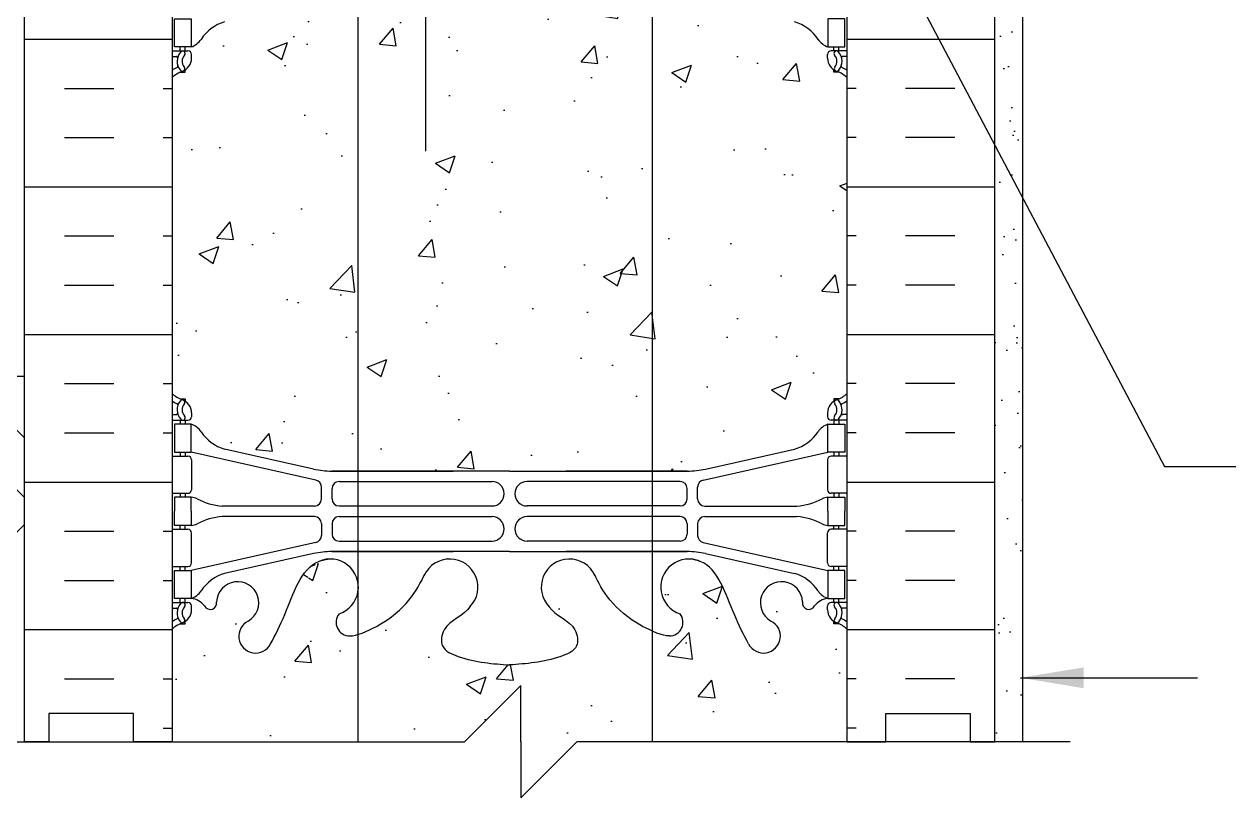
# Model space of a CAD drawing. Header units: inches. Extents: x 182.1 to 236.9, y 100.3 to 174.3.
# Drawn here: x 204.14 to 225.55, y 127.3 to 141.06 of the extents above; entities that cross this region are included whole.
import ezdxf

# ---------------------------------------------------------------- set-up
doc = ezdxf.new("R2010")
doc.units = ezdxf.units.IN
doc.header["$LTSCALE"] = 0.5
doc.header["$MEASUREMENT"] = 0
for name, color, linetype in [('HATCH', 12, 'Continuous'), ('line25', 2, 'Continuous'), ('LINE3', 3, 'Continuous'), ('LINE50', 5, 'Continuous'), ('LINE9', 9, 'Continuous'), ('TEXT', 4, 'Continuous'), ('Web_Edge', 9, 'Continuous')]:
    doc.layers.add(name, color=color, linetype=linetype)
doc.styles.add('DIM', font='romans.shx', dxfattribs={"width": 0.7})
doc.dimstyles.new('ext_12', dxfattribs={"dimscale": 12, "dimtxt": 0.09375, "dimasz": 0.09375, "dimexe": 0.09375, "dimexo": 0.0625, "dimgap": 0.0625, "dimtad": 1, "dimdec": 1, "dimzin": 3, "dimdsep": 46, "dimlunit": 4, "dimtxsty": 'DIM', "dimcen": 0.09, "dimdle": 0.09375, "dimclrt": 4, "dimadec": 0, "dimazin": 0, "dimtfac": 1, "dimtdec": 1, "dimtmove": 2, "dimatfit": 3, "dimfxl": 1, "dimfrac": 2, "dimtolj": 1, "dimtzin": 0, "dimarcsym": 0})
pattern_1 = [(49.99999999999999, (0, 0), (3.586300913003767, -0.3137606749129755), [0.375, -4.125]), (355, (0, 0), (-0.693756668065, 3.760960668500059), [0.3, -3.3]), (100.45144446, (0.298858405, -0.02614672), (2.89254423363556, 3.447199954843147), [0.3187009599999999, -3.505710559999999]), (46.18420000000001, (0, 1), (5.336206653357862, -0.8275964039653827), [0.5625, -6.1875]), (96.63563549, (0.444683725, 0.931033465), (4.673309728371142, 4.870593003872752), [0.47805171, -5.258568799999999]), (351.1841639899999, (0, 1), (4.673309725273866, 4.870593001349951), [0.45, -4.950000005]), (21, (0.5, 0.75), (2.984535260592308, -2.013094453326694), [0.375, -4.125]), (326.0000000000001, (0.5, 0.75), (1.216576659607909, 3.625750225234265), [0.3, -3.3]), (71.45144474, (0.74871127, 0.58224213), (4.201111883649856, 1.612655764031769), [0.31870095, -3.50571056]), (37.50000000000001, (0, 0), (0.06079927658645334, 1.664469269156557), [0, -3.26, 0, -3.35, 0, -3.3125]), (7.499999999999999, (0, 0), (1.315347687210743, 1.972058559411801), [0, -1.91, 0, -3.185, 0, -1.2625]), (327.5, (-1.115, 0), (2.669112180862045, -0.1127743586718988), [0, -1.25, 0, -3.9, 0, -5.175]), (317.5, (-1.615, 0), (2.915930846711931, 0.5005249116615886), [0, -1.625, 0, -2.59, 0, -3.675])]

# ---------------------------------------------------------------- blocks, each defined once
blk = doc.blocks.new('12-inch Hinge Pin Web')
at = {"layer": 'Web_Edge'}
for p, q in [((349.8234331852743, 205.2859250214156), (350.1069361821571, 205.2859250214156)), ((349.8234331852743, 205.1859250214157), (349.9013117185429, 205.1859250214156)), ((349.9694361821341, 205.2859250214157), (349.9694361821341, 205.3559250214156)), ((350.0594361821592, 205.2859250214157), (350.0594361821638, 205.3559250214156)), ((350.1694361821535, 205.1559250213966), (350.1694361821571, 205.2234250214128)), ((361.4774301883943, 205.1559250213966), (361.4774301883907, 205.2234250214128)), ((361.8234331852735, 205.2859250214156), (361.5399301883907, 205.2859250214156)), ((361.5874301883885, 205.2859250214157), (361.587430188384, 205.3559250214156)), ((361.6774301884137, 205.2859250214157), (361.6774301884137, 205.3559250214156)), ((361.8234331852735, 205.1859250214157), (361.7455546520048, 205.1859250214156)), ((349.9694361821341, 204.9070758097155), (350.0594361821347, 204.9070758097086)), ((350.0594361821347, 204.9070758097086), (350.0594361821374, 204.9488018696327)), ((361.5874301884131, 204.9070758097086), (361.5874301884103, 204.9488018696327)), ((361.6774301884137, 204.9070758097155), (361.5874301884131, 204.9070758097086)), ((349.9694361821341, 199.0970960414253), (350.0594361821347, 199.0970960414322)), ((350.0594361821347, 199.0970960414322), (350.0594361821374, 199.0553699815081)), ((361.6774301884137, 199.0970960414253), (361.5874301884131, 199.0970960414322)), ((361.5874301884131, 199.0970960414322), (361.5874301884103, 199.0553699815081)), ((349.8234331852743, 198.8182468297251), (349.9013117185429, 198.8182468297252)), ((350.1694361821535, 198.8482468297442), (350.1694361821571, 198.780746829728)), ((361.4774301883943, 198.8482468297442), (361.4774301883907, 198.780746829728)), ((361.8234331852735, 198.8182468297251), (361.7455546520048, 198.8182468297252)), ((349.8234331852743, 198.7182468297252), (350.1069361821571, 198.7182468297251)), ((349.9694361821341, 198.7182468297251), (349.9694361821341, 198.6482468297252)), ((350.0594361821592, 198.7182468297251), (350.0594361821638, 198.6482468297252)), ((361.8234331852735, 198.7182468297252), (361.5399301883907, 198.7182468297251)), ((361.5874301883885, 198.7182468297251), (361.587430188384, 198.6482468297252)), ((361.6774301884137, 198.7182468297251), (361.6774301884137, 198.6482468297252)), ((349.9694361821341, 198.1482468297251), (349.9694361821341, 198.0782468297252)), ((350.0594361821974, 198.1482468297251), (350.059436182202, 198.0782468297253)), ((352.3819994735797, 197.6516169802713), (350.1644361821493, 198.1482468297251)), ((352.338645858011, 197.8498975830695), (350.7578502820244, 198.2028567957694)), ((359.264866896968, 197.6516169802713), (361.4824301883985, 198.1482468297251)), ((359.3082205125368, 197.8498975830695), (360.8890160885232, 198.2028567957694)), ((361.5874301883503, 198.1482468297251), (361.5874301883458, 198.0782468297253)), ((361.6774301884137, 198.1482468297251), (361.6774301884137, 198.0782468297252)), ((349.8234331852743, 198.0782468297251), (350.1069361821571, 198.0782468297253)), ((350.1694361821571, 198.0157468297253), (350.1694361821571, 197.4807468297252)), ((361.4774301883907, 198.0157468297253), (361.4774301883907, 197.4807468297252)), ((361.8234331852735, 198.0782468297251), (361.5399301883907, 198.0782468297253)), ((352.6655163166163, 197.8138496667428), (354.8234372991567, 197.8138496667428)), ((355.8234331852739, 197.8138496667428), (352.6655163166163, 197.8138496667426)), ((355.8234331852739, 197.8138496667428), (358.9813500539315, 197.8138496667426)), ((358.9813500539315, 197.8138496667428), (356.823429071391, 197.8138496667428)), ((352.479682025825, 197.3173506167427), (352.4796820258254, 197.5296384696714)), ((352.6671819358237, 197.3182178516911), (352.6671819358246, 197.5022161516912)), ((352.7921819358246, 197.6272161516912), (355.5114630133079, 197.6272161516913)), ((358.8546844347232, 197.6272161516912), (356.1354033572399, 197.6272161516913)), ((358.979684434724, 197.3182178516911), (358.9796844347231, 197.5022161516912)), ((359.1671843447228, 197.3173506167427), (359.1671843447223, 197.5296384696714)), ((349.8234331852743, 197.4182468297252), (350.1069361821571, 197.4182468297252)), ((349.9694361821337, 197.4182468297253), (349.9694361821337, 197.3482468297253)), ((350.0594361822447, 197.4182468297252), (350.0594361822493, 197.3482468297253)), ((361.8234331852735, 197.4182468297252), (361.5399301883907, 197.4182468297252)), ((361.587430188303, 197.4182468297252), (361.5874301882985, 197.3482468297253)), ((361.6774301884141, 197.4182468297253), (361.6774301884141, 197.3482468297253)), ((352.354682025825, 197.1923506167427), (350.717160282026, 197.1923506167427)), ((352.7921819358237, 197.1932178516913), (355.5114630133079, 197.1932178516914)), ((358.854684434724, 197.1932178516913), (356.1354033572399, 197.1932178516914)), ((359.2921843447227, 197.1923506167427), (360.9297060885217, 197.1923506167427)), ((349.9694361821337, 196.7782468297253), (349.9694361821337, 196.8482468297253)), ((350.0594361822447, 196.7782468297254), (350.0594361822493, 196.8482468297253)), ((352.354682025825, 197.0041430427079), (350.717160282026, 197.0041430427079)), ((352.479682025825, 196.8791430427079), (352.4796820258254, 196.6668551897792)), ((352.6671819358237, 196.8782758077595), (352.6671819358246, 196.6942775077594)), ((352.7921819358237, 197.0032758077593), (355.5114630133079, 197.0032758077592)), ((358.854684434724, 197.0032758077593), (356.1354033572399, 197.0032758077592)), ((358.979684434724, 196.8782758077595), (358.9796844347231, 196.6942775077594)), ((359.1671843447228, 196.8791430427079), (359.1671843447223, 196.6668551897792)), ((359.2921843447227, 197.0041430427079), (360.9297060885217, 197.0041430427079)), ((361.587430188303, 196.7782468297254), (361.5874301882985, 196.8482468297253)), ((361.6774301884141, 196.7782468297253), (361.6774301884141, 196.8482468297253)), ((349.8234331852743, 196.7782468297254), (350.1069361821571, 196.7782468297254)), ((350.1694361821571, 196.1807468297253), (350.1694361821571, 196.7157468297254)), ((361.4774301883907, 196.1807468297253), (361.4774301883907, 196.7157468297254)), ((361.8234331852735, 196.7782468297254), (361.5399301883907, 196.7782468297254)), ((352.3819994735797, 196.5448766791793), (350.1644361821493, 196.0482468297255)), ((352.7921819358246, 196.5692775077594), (355.5114630133079, 196.5692775077592)), ((358.8546844347232, 196.5692775077594), (356.1354033572399, 196.5692775077592)), ((359.264866896968, 196.5448766791793), (361.4824301883985, 196.0482468297255)), ((352.338645858011, 196.3465960763811), (350.7578502820244, 195.9936368636812)), ((352.6655163166163, 196.3826439927078), (354.8234372991567, 196.3826439927078)), ((355.8234331852739, 196.3826439927079), (352.6655163166163, 196.3826439927079)), ((355.8234331852739, 196.3826439927079), (358.9813500539315, 196.3826439927079)), ((358.9813500539315, 196.3826439927078), (356.823429071391, 196.3826439927078)), ((359.3082205125368, 196.3465960763811), (360.8890160885232, 195.9936368636812)), ((349.8234331852743, 196.1182468297255), (350.1069361821571, 196.1182468297253)), ((349.9694361821341, 196.0482468297255), (349.9694361821341, 196.1182468297254)), ((350.0594361821974, 196.0482468297255), (350.059436182202, 196.1182468297253)), ((361.8234331852735, 196.1182468297255), (361.5399301883907, 196.1182468297253)), ((361.5874301883503, 196.0482468297255), (361.5874301883458, 196.1182468297253)), ((361.6774301884137, 196.0482468297255), (361.6774301884137, 196.1182468297254)), ((349.9694361821341, 195.4782468297255), (349.9694361821341, 195.5482468297255)), ((350.0594361821592, 195.4782468297255), (350.0594361821638, 195.5482468297255)), ((361.5874301883885, 195.4782468297255), (361.587430188384, 195.5482468297255)), ((361.6774301884137, 195.4782468297255), (361.6774301884137, 195.5482468297255)), ((349.8234331852743, 195.4782468297254), (350.1069361821571, 195.4782468297255)), ((349.8234331852743, 195.3782468297255), (349.9013117185429, 195.3782468297254)), ((350.1694361821535, 195.3482468297064), (350.1694361821571, 195.4157468297226)), ((361.4774301883943, 195.3482468297064), (361.4774301883907, 195.4157468297226)), ((361.8234331852735, 195.4782468297254), (361.5399301883907, 195.4782468297255)), ((361.8234331852735, 195.3782468297255), (361.7455546520048, 195.3782468297254)), ((350.0594361821347, 195.0993976180184), (350.0594361821374, 195.1411236779425)), ((361.5874301884131, 195.0993976180184), (361.5874301884103, 195.1411236779425)), ((349.9694361821341, 195.0993976180253), (350.0594361821347, 195.0993976180184)), ((361.6774301884137, 195.0993976180253), (361.5874301884131, 195.0993976180184))]:
    blk.add_line(p, q, dxfattribs=at)
for points in [[(349.8644361821491, 205.8559250214156), (350.1644361821493, 205.8559250214156), (350.1644361821493, 205.3559250214156), (349.8644361821491, 205.3559250214156)], [(361.7824301883987, 205.8559250214156), (361.4824301883985, 205.8559250214156), (361.4824301883985, 205.3559250214156), (361.7824301883987, 205.3559250214156)], [(349.8644361821491, 198.1482468297251), (350.1644361821493, 198.1482468297251), (350.1644361821493, 198.6482468297252), (349.8644361821491, 198.6482468297252)], [(361.7824301883987, 198.1482468297251), (361.4824301883985, 198.1482468297251), (361.4824301883985, 198.6482468297252), (361.7824301883987, 198.6482468297252)], [(349.8644361821491, 196.0482468297255), (350.1644361821493, 196.0482468297255), (350.1644361821493, 195.5482468297255), (349.8644361821491, 195.5482468297255)], [(361.7824301883987, 196.0482468297255), (361.4824301883985, 196.0482468297255), (361.4824301883985, 195.5482468297255), (361.7824301883987, 195.5482468297255)]]:
    blk.add_lwpolyline(points, close=True, dxfattribs=at)
for points in [[(350.1644361822343, 197.0982468297253), (350.1644361822343, 197.3482468297253), (349.8644361822341, 197.3482468297253), (349.8644361822341, 197.0982468297253)], [(361.4824301883134, 197.0982468297253), (361.4824301883134, 197.3482468297253), (361.7824301883136, 197.3482468297253), (361.7824301883136, 197.0982468297253)], [(350.1644361822343, 197.0982468297253), (350.1644361822343, 196.8482468297253), (349.8644361822341, 196.8482468297253), (349.8644361822341, 197.0982468297253)], [(361.4824301883134, 197.0982468297253), (361.4824301883134, 196.8482468297253), (361.7824301883136, 196.8482468297253), (361.7824301883136, 197.0982468297253)]]:
    blk.add_lwpolyline(points, dxfattribs=at)
for centre, radius, start, end in [((350.9651464263094, 205.0872988326014), 0.7434990637615112, 106.1892885424993, 147.2080834721866), ((360.6817199442382, 205.0872988326014), 0.7434990637615112, 32.79191652781341, 73.81071145750072), ((350.0420275309913, 205.6985288839359), 0.3638149041640676, 289.6612587265435, 325.022486251822), ((361.6048388395564, 205.6985288839359), 0.3638149041640676, 214.977513748178, 250.3387412734565), ((349.9015157143664, 205.1663425622093), 0.01958352171754361, 344.5099000626858, 90.59684418772073), ((350.1631435906085, 205.1013656150825), 0.2500000000000014, 137.539132157214, 219.8854880037367), ((350.0119071811375, 205.2397583477325), 0.04500000000006074, 317.5391321572821, 137.5391321569778), ((350.1631435906085, 205.1013656150825), 0.1600000000000009, 137.5391321572475, 219.9999228010447), ((350.1069361821571, 205.2234250214156), 0.06250000000000035, 359.9999999973994, 90), ((361.5399301883907, 205.2234250214156), 0.06250000000000035, 90, 180.0000000026006), ((361.6349591894103, 205.2397583477325), 0.04500000000006074, 42.46086784302224, 222.4608678427179), ((361.4837227799392, 205.1013656150825), 0.1600000000000009, 320.0000771989552, 42.46086784275256), ((361.4837227799392, 205.1013656150825), 0.2500000000000014, 320.1145119962633, 42.46086784278597), ((361.7453506561813, 205.1663425622093), 0.01958352171754361, 89.40315581227925, 195.4900999373142), ((350.1694361821635, 204.4488182402326), 0.6000000000000033, 114.9252292854779, 125.2167839521498), ((349.9073539716043, 205.0118358489436), 0.02103171283708733, 296.0042723403112, 16.53599595538017), ((350.0053772195535, 204.9704689217436), 0.04500919725254076, 220.8121007979805, 38.55199935400901), ((349.9194361821534, 205.1559250214156), 0.2500000000000014, 289.4712206352943, 359.9999999956456), ((361.7274301883943, 205.1559250214156), 0.2500000000000014, 180.0000000043545, 250.5287793647056), ((361.6414891509942, 204.9704689217436), 0.04500919725254076, 141.448000645991, 319.1878992020194), ((361.7395123989434, 205.0118358489436), 0.02103171283708733, 163.4640040446199, 243.9957276596888), ((361.4774301883843, 204.4488182402326), 0.6000000000000033, 54.78321604785024, 65.07477071452212), ((350.1694361821635, 204.4488182402326), 0.5000000000000028, 109.4712206352944, 133.7891111703717), ((361.4774301883843, 204.4488182402326), 0.5000000000000028, 46.21088882962825, 70.52877936470564), ((350.1694361821635, 199.5553536109081), 0.5000000000000028, 226.2108888296283, 250.5287793647056), ((361.4774301883843, 199.5553536109081), 0.5000000000000028, 289.4712206352943, 313.7891111703717), ((350.1694361821635, 199.5553536109081), 0.6000000000000033, 234.7832160478503, 245.0747707145221), ((350.1631435906085, 198.9028062360583), 0.2500000000000014, 140.1145119962633, 222.4608678427848), ((349.9073539716043, 198.9923360021972), 0.02103171283708733, 343.4640040446183, 63.99572765968883), ((350.0053772195535, 199.0337029293971), 0.04500919725254076, 321.4480006459923, 139.1878992020194), ((349.9194361821534, 198.8482468297251), 0.2500000000000014, 4.354459247735523e-09, 70.52877936470564), ((350.1631435906085, 198.9028062360583), 0.1600000000000009, 140.0000771989565, 222.4608678427525), ((361.7274301883943, 198.8482468297251), 0.2500000000000014, 109.4712206352944, 179.9999999956455), ((361.6414891509942, 199.0337029293971), 0.04500919725254076, 40.81210079798057, 218.5519993540077), ((361.4837227799392, 198.9028062360583), 0.1600000000000009, 317.5391321572474, 39.99992280104347), ((361.4837227799392, 198.9028062360583), 0.2500000000000014, 317.5391321572152, 39.88548800373672), ((361.7395123989434, 198.9923360021972), 0.02103171283708733, 116.0042723403112, 196.5359959553818), ((361.4774301883843, 199.5553536109081), 0.6000000000000033, 294.9252292854779, 305.2167839521497), ((349.9015157143664, 198.8378292889315), 0.01958352171754361, 269.4031558122793, 15.49009993731262), ((350.0119071811375, 198.7644135034083), 0.04500000000006074, 222.4608678430222, 42.46086784271794), ((350.1069361821571, 198.7807468297251), 0.06250000000000035, 270, 2.598996619067276e-09), ((361.5399301883907, 198.7807468297251), 0.06250000000000035, 179.999999997401, 270), ((361.6349591894103, 198.7644135034083), 0.04500000000006074, 137.5391321572821, 317.5391321569778), ((361.7453506561813, 198.8378292889315), 0.01958352171754361, 164.5099000626874, 270.5968441877207), ((350.0420275309913, 198.3056429672049), 0.3638149041640676, 34.97751374817803, 70.33874127345658), ((361.6048388395564, 198.3056429672049), 0.3638149041640676, 109.6612587265434, 145.022486251822), ((350.9651464263094, 198.9168730185394), 0.7434990637615112, 212.7919165278147, 253.8107114575008), ((360.6817199442382, 198.9168730185394), 0.7434990637615112, 286.1892885424992, 327.2080834721852), ((350.1069361821571, 198.0157468297253), 0.06250000000000035, 0, 90.00000000003257), ((361.5399301883907, 198.0157468297253), 0.06250000000000035, 89.99999999996743, 180), ((352.6655163166163, 199.3138496667428), 1.500000000000008, 257.4134795292132, 270), ((358.9813500539315, 199.3138496667428), 1.500000000000008, 270, 282.5865204707868), ((350.1069361821571, 197.4807468297252), 0.06250000000000035, 270.0000000000326, 0), ((352.3546820258255, 197.5296384696714), 0.1250000000000007, 0, 77.37672990339644), ((352.7921819358246, 197.5022161516912), 0.1250000000000007, 90, 180), ((355.5114630133079, 197.4102170016912), 0.2169991499999651, 270, 90), ((356.1354033572399, 197.4102170016912), 0.2169991499999651, 90, 270), ((358.8546844347232, 197.5022161516912), 0.1250000000000007, 0, 90), ((359.2921843447223, 197.5296384696714), 0.1250000000000007, 102.6232700966035, 180), ((361.5399301883907, 197.4807468297252), 0.06250000000000035, 180, 269.9999999999674), ((350.1603134271474, 197.1295631703358), 0.2187225182587982, 60.49374658855881, 88.9199536550519), ((350.8059111016484, 198.3592016326724), 1.170221347164704, 242.6365481780669, 265.6504512437277), ((352.354682025825, 197.3173506167427), 0.1250000000000007, 270, 0), ((352.7921819358237, 197.3182178516913), 0.1250000000000007, 180.0000000001107, 270), ((358.854684434724, 197.3182178516913), 0.1250000000000007, 270, 359.9999999998893), ((359.2921843447227, 197.3173506167427), 0.1250000000000007, 180, 270), ((360.8409552688993, 198.3592016326724), 1.170221347164704, 274.3495487562723, 297.3634518219331), ((361.4865529434003, 197.1295631703358), 0.2187225182587982, 91.0800463449481, 119.5062534114412), ((350.1603134271474, 197.0669304891148), 0.2187225182587982, 271.0800463449481, 299.5062534114412), ((350.8059111016484, 195.8372920267782), 1.170221347164704, 94.34954875627228, 117.3634518219331), ((352.354682025825, 196.8791430427079), 0.1250000000000007, 0, 90), ((352.7921819358237, 196.8782758077593), 0.1250000000000007, 90, 179.9999999998893), ((355.5114630133079, 196.7862766577593), 0.2169991499999651, 270, 90), ((356.1354033572399, 196.7862766577593), 0.2169991499999651, 90, 270), ((358.854684434724, 196.8782758077593), 0.1250000000000007, 1.107341917898338e-10, 90), ((359.2921843447227, 196.8791430427079), 0.1250000000000007, 90, 180), ((360.8409552688993, 195.8372920267782), 1.170221347164704, 62.63654817806689, 85.65045124372773), ((361.4865529434003, 197.0669304891148), 0.2187225182587982, 240.4937465885588, 268.9199536550519), ((350.1069361821571, 196.7157468297254), 0.06250000000000035, 0, 89.99999999996743), ((352.3546820258255, 196.6668551897792), 0.1250000000000007, 282.6232700966036, 0), ((352.7921819358246, 196.6942775077594), 0.1250000000000007, 180, 270), ((358.8546844347232, 196.6942775077594), 0.1250000000000007, 270, 0), ((359.2921843447223, 196.6668551897792), 0.1250000000000007, 180, 257.3767299033997), ((361.5399301883907, 196.7157468297254), 0.06250000000000035, 90.00000000003257, 180), ((352.6655163166163, 194.8826439927078), 1.500000000000008, 90, 102.5865204707836), ((352.6359331852739, 195.7498293444739), 0.5, 288.2063345100104, 113.7861334876688), ((354.7609331852739, 195.7498293444739), 0.5, 315.8124932882446, 155.1810110614371), ((356.8859331852739, 195.7498293444739), 0.5, 24.8189889385629, 224.1875067117553), ((359.0109331852739, 195.7498293444739), 0.5, 66.21386651233118, 251.7936654899896), ((358.9813500539315, 194.8826439927078), 1.500000000000008, 77.41347952921645, 90), ((350.1069361821571, 196.1807468297253), 0.06250000000000035, 269.9999999999674, 0), ((350.9651464263094, 195.2796206409112), 0.7434990637615112, 106.1892885424993, 147.2080834721852), ((360.6817199442382, 195.2796206409112), 0.7434990637615112, 32.79191652781478, 73.81071145750072), ((361.5399301883907, 196.1807468297253), 0.06250000000000035, 180, 270.0000000000326), ((350.9894765010408, 195.4717997130471), 0.375, 300.1324709786987, 177.0762926848875), ((360.6573898695069, 195.4717997130471), 0.375, 2.923707315112467, 239.8675290213013), ((350.0420275309913, 195.8908506922457), 0.3638149041640676, 289.6612587265501, 325.022486251822), ((350.1269005000798, 195.1986954803929), 0.3515609097277899, 38.46685936167605, 83.87092463029914), ((361.5199658704679, 195.1986954803929), 0.3515609097277899, 96.12907536970084, 141.5331406383239), ((361.6048388395564, 195.8908506922457), 0.3638149041640676, 214.977513748178, 250.3387412734499), ((349.9015157143664, 195.3586643705191), 0.01958352171754361, 344.5099000626874, 90.59684418772073), ((350.1631435906085, 195.2936874233924), 0.2500000000000014, 137.5391321572152, 219.8854880037367), ((350.0119071811375, 195.4320801560423), 0.04500000000006074, 317.5391321572821, 137.5391321569778), ((349.9194361821534, 195.3482468297255), 0.2500000000000014, 289.4712206352943, 359.9999999956456), ((350.1631435906085, 195.2936874233924), 0.1600000000000009, 137.5391321572475, 219.9999228010435), ((350.1069361821571, 195.4157468297255), 0.06250000000000035, 359.999999997401, 90), ((350.5041269260615, 195.4669946013346), 0.1133920476497537, 205.943055944835, 12.18442769490049), ((361.1427394444863, 195.4669946013346), 0.1133920476497537, 167.8155723050995, 334.056944055165), ((361.5399301883907, 195.4157468297255), 0.06250000000000035, 90, 180.000000002599), ((361.7274301883943, 195.3482468297255), 0.2500000000000014, 180.0000000043545, 250.5287793647056), ((361.6349591894103, 195.4320801560423), 0.04500000000006074, 42.46086784302224, 222.4608678427179), ((361.4837227799392, 195.2936874233924), 0.1600000000000009, 320.0000771989565, 42.46086784275256), ((361.4837227799392, 195.2936874233924), 0.2500000000000014, 320.1145119962633, 42.46086784278477), ((361.7453506561813, 195.3586643705191), 0.01958352171754361, 89.40315581227925, 195.4900999373126), ((350.1694361821635, 194.6411400485425), 0.6000000000000033, 114.9252292854779, 125.2167839521498), ((349.9073539716043, 195.2041576572534), 0.02103171283708733, 296.0042723403112, 16.53599595538173), ((350.0053772195535, 195.1627907300535), 0.04500919725254076, 220.8121007979805, 38.55199935400774), ((351.3094400525123, 194.8781087557845), 0.2998437988832181, 116.0574849726508, 332.4030314163766), ((352.9822662834, 195.1250804937029), 0.2420270174843613, 141.7672916529428, 270.0000000103536), ((358.6646000871478, 195.1250804937029), 0.2420270174843613, 269.9999999896431, 38.23270834705724), ((360.3374263180354, 194.8781087557845), 0.2998437988832181, 207.5969685836234, 63.94251502734924), ((361.6414891509942, 195.1627907300535), 0.04500919725254076, 141.4480006459923, 319.1878992020194), ((361.7395123989434, 195.2041576572534), 0.02103171283708733, 163.4640040446183, 243.9957276596888), ((361.4774301883843, 194.6411400485425), 0.6000000000000033, 54.78321604785024, 65.07477071452212), ((350.1694361821635, 194.6411400485425), 0.5000000000000028, 109.4712206352944, 133.7891111703717), ((361.4774301883843, 194.6411400485425), 0.5000000000000028, 46.21088882962825, 70.52877936470564)]:
    blk.add_arc(centre, radius, start, end, dxfattribs=at)
for points in [[(352.667182025825, 197.3232177216913), (352.6671818458251, 197.4972160116913)], [(358.9796843447227, 197.3232177216913), (358.9796845247227, 197.4972160116913)], [(352.667182025825, 196.8732759377592), (352.6671818458251, 196.6992776477593)], [(358.9796843447227, 196.8732759377592), (358.9796845247227, 196.6992776477593)]]:
    blk.add_open_spline(points, degree=1, dxfattribs=at)
for points, knots in [([(351.5751700497395, 194.7392063717072), (351.6611751070817, 194.9058205567584), (351.9141807874637, 195.3959584225175), (352.12812307807, 196.1453442744044), (352.5381455760955, 196.2397356712259), (352.5948994234324, 196.2481427301954)], [0, 0, 0, 0, 0.5792108788750416, 1.703895643153065, 1.875320924960458, 1.875320924960458, 1.875320924960458, 1.875320924960458]), ([(360.0716963208082, 194.7392063717072), (359.985691263466, 194.9058205567584), (359.732685583084, 195.3959584225175), (359.5187432924778, 196.1453442744044), (359.1087207944523, 196.2397356712259), (359.0519669471153, 196.2481427301954)], [0, 0, 0, 0, 0.5792108788750416, 1.703895643153065, 1.875320924960458, 1.875320924960458, 1.875320924960458, 1.875320924960458]), ([(352.9822662834, 194.8830534762185), (353.1032408448003, 194.8810746891953), (353.9367161204279, 195.238561270721), (354.1759477539596, 195.6952045451054), (354.316500744401, 195.9785948822266)], [0.038125052948749, 0.038125052948749, 0.038125052948749, 0.038125052948749, 0.3206625196127232, 1.258118572087025, 1.258118572087025, 1.258118572087025, 1.258118572087025]), ([(358.6646000871478, 194.8830534762185), (358.5436255257474, 194.8810746891953), (357.7101502501199, 195.238561270721), (357.4709186165882, 195.6952045451054), (357.3303656261468, 195.9785948822266)], [0.038125052948749, 0.038125052948749, 0.038125052948749, 0.038125052948749, 0.3206625196127232, 1.258118572087025, 1.258118572087025, 1.258118572087025, 1.258118572087025]), ([(355.1194644886588, 195.4013249621584), (355.0118361154582, 195.2383565352892), (354.6518528040046, 195.147691634004), (354.5751855574188, 194.6521261390573), (355.123344971775, 194.4162734505763), (355.5271385451686, 194.387793622568), (355.8234331852739, 194.3668957654797)], [0.2294066276059699, 0.2294066276059699, 0.2294066276059699, 0.2294066276059699, 0.8444317149509691, 1.128849112252439, 1.464330773214601, 2.389004302115073, 2.389004302115073, 2.389004302115073, 2.389004302115073]), ([(356.5274018818889, 195.4013249621584), (356.6350302550896, 195.2383565352892), (356.9950135665432, 195.147691634004), (357.071680813129, 194.6521261390573), (356.5235213987727, 194.4162734505763), (356.1197278253792, 194.387793622568), (355.8234331852739, 194.3668957654797)], [0.2294066276059699, 0.2294066276059699, 0.2294066276059699, 0.2294066276059699, 0.8444317149509691, 1.128849112252439, 1.464330773214601, 2.389004302115073, 2.389004302115073, 2.389004302115073, 2.389004302115073])]:
    blk.add_open_spline(points, degree=3, knots=knots, dxfattribs=at)

msp = doc.modelspace()

# ---------------------------------------------------------------- hatches: boundary and pattern name
at = {"layer": 'HATCH'}
h = msp.add_hatch(dxfattribs=at)
h.set_pattern_fill('AR-CONC', color=256, scale=0.5)
h.set_pattern_definition(pattern_1)
h.paths.add_polyline_path([(218.5303167837843, 170.0172581694117), (218.4828167837865, 170.0172581694117, -0.4142135623889391), (218.4203167837865, 170.0797581694151), (218.4203167837901, 170.1472581694252, -0.2490694201797435), (218.5303167838061, 170.3543813211946), (218.5303167838089, 170.3961073811188), (218.6203167838094, 170.3961073811119, 0.08841615068700273), (218.7663197806696, 170.4934190735668), (218.7663197806696, 173.301097265257), (213.7663197806696, 173.301097265257), (212.7663197806696, 172.301097265257), (212.7663197806696, 173.301097265257), (212.7663197806696, 174.301097265257), (211.7663197806696, 173.301097265257), (206.7663197806696, 173.301097265257), (206.7663197806696, 170.4934190735669, 0.08841615068712216), (206.9123227775301, 170.3961073811119), (207.0023227775305, 170.3961073811188), (207.0023227775332, 170.3543813211947, -0.2490694201800402), (207.1123227775493, 170.147258169425), (207.1123227775529, 170.0797581694151, -0.4142135623889389), (207.0498227775529, 170.0172581694117), (207.002322777555, 170.0172581694117), (207.0023227775596, 169.9472581694118), (207.1073227775442, 169.9472581694118, -0.1686720397607677), (207.2933038334403, 169.7976752204619, 0.174450118976794), (207.7007368774201, 169.501868135456), (209.2815324534069, 169.1489089227561, 0.05497433642748495), (209.6084029120121, 169.1128610064294), (212.7663197806697, 169.1128610064293), (215.9242366493273, 169.1128610064294, 0.05497433642748694), (216.2511071079324, 169.1489089227561), (217.8319026839192, 169.501868135456, 0.1744501189771928), (218.2393357278996, 169.7976752204628, -0.1686720397599777), (218.4253167837951, 169.9472581694118), (218.5303167837798, 169.9472581694118)])
h.paths.add_polyline_path([(215.2663197806696, 154.8010972652571), (207.3333440822147, 154.8010972652571, 0.2433069337951382), (207.1312723749111, 154.693675451699), (207.1312723749111, 153.8460972652507), (207.0900125633585, 153.8460972652507), (207.0900125633586, 153.3010972652571), (206.840241076983, 153.3010972652571), (206.840204599307, 153.8460972652507), (206.7663197806696, 153.8460972652507), (206.7663197806696, 153.0960972652507), (207.1312723749111, 153.0960972652507), (207.1312723749111, 151.8960972652507), (206.7663197806696, 151.8960972652507), (206.7663197806696, 151.1460972652507), (207.1312723749111, 151.1460972652507), (207.1312723749111, 149.9460972652506), (206.7663197806696, 149.9460972652506), (206.7663197806696, 149.1960972652506), (207.1312723749111, 149.1960972652508), (207.1312723749111, 147.9960972652507), (206.7663197806696, 147.9960972652507), (206.7663197806696, 146.5854675790921, -0.4637689278389505), (206.9182237799592, 146.5521680887361, -0.5205670500004707), (207.1562589907885, 146.5521680887363, -0.5205670500000277), (207.3321980494328, 146.5521680887363, -0.5205670500000624), (207.7254732878077, 146.5521680887363, -0.5205670500000756), (208.0566526092754, 146.5521680887364, -0.5205670499997942), (208.4188798891966, 146.5521680887362, -0.5205670500002745), (208.7914565670284, 146.5521680887364, -0.5205670499996927), (209.2571773554984, 146.5521680887362, -0.5205670500002112), (209.7228981439688, 146.5521680887363, -0.5205670499997609), (210.0954748218004, 146.5521680887362, -0.5205670500001106), (210.4577021017217, 146.5521680887363, -0.52056704999963), (210.7888814231893, 146.5521680887361, -0.5205670500004475), (211.1821566615643, 146.5521680887364, -0.2353248753447953), (211.2663197806696, 146.5978946479089, -0.2353248753448641), (211.3504828997746, 146.5521680887356, -0.5205670500011838), (211.7437581381499, 146.5521680887364, -0.5205670499999939), (212.0749374596176, 146.5521680887364, -0.5205670499998715), (212.4371647395388, 146.5521680887363, -0.5205670500003176), (212.8097414173707, 146.5521680887365, -0.52056704999953), (213.2754622058407, 146.5521680887361, -0.5205670500003403), (213.7411829943111, 146.5521680887364, -0.5205670499995424), (214.1137596721426, 146.5521680887361, -0.5205670500006253), (214.4759869520641, 146.5521680887365, -0.5205670499995315), (214.8071662735316, 146.5521680887362, -0.5205670500001536), (215.2004415119065, 146.5521680887363, -0.1904391911028472), (215.2663197806696, 146.5956653844744), (215.2663197806696, 146.801097265257)])
h.paths.add_polyline_path([(218.7663197806696, 140.1087754569472, 0.08841615068700671), (218.6203167838094, 140.206087149402), (218.5303167838089, 140.2060871493952), (218.5303167838061, 140.2478132093193, -0.2490694201797265), (218.4203167837901, 140.4549363610888), (218.4203167837865, 140.5224363610989, -0.4142135623888784), (218.4828167837865, 140.5849363611022), (218.5303167837843, 140.5849363611022), (218.5303167837798, 140.6549363611022), (218.4253167837952, 140.6549363611022, -0.1686720397653688), (218.2393357278954, 140.8045193100573, 0.1744501189745911), (217.8319026839192, 141.1003263950579), (216.2511071079324, 141.4532856077578, 0.05497433642746508), (215.9242366493274, 141.4893335240845), (213.7663156667869, 141.4893335240846), (212.7663197806697, 141.4893335240846), (209.608402912012, 141.4893335240845, 0.05497433642746181), (209.281532453407, 141.4532856077578), (207.7007368774201, 141.1003263950579, 0.1744501189770182), (207.2933038334399, 140.8045193100514, -0.1686720397602858), (207.1073227775442, 140.6549363611022), (207.0023227775596, 140.6549363611022), (207.002322777555, 140.5849363611022), (207.0498227775529, 140.5849363611022, -0.4142135623888784), (207.1123227775529, 140.5224363610989), (207.1123227775493, 140.4549363610888, -0.249069420179811), (207.0023227775332, 140.2478132093193), (207.0023227775305, 140.2060871493952), (206.9123227775301, 140.206087149402, 0.08841615068712602), (206.7663197806696, 140.108775456947), (206.7663197806696, 134.4934190735669, 0.08841615068712542), (206.9123227775301, 134.3961073811119), (207.0023227775305, 134.3961073811188), (207.0023227775332, 134.3543813211946, -0.2490694201798187), (207.1123227775493, 134.1472581694252), (207.1123227775529, 134.0797581694151, -0.4142135623888784), (207.0498227775529, 134.0172581694117), (207.002322777555, 134.0172581694117), (207.0023227775596, 133.9472581694118), (207.1073227775442, 133.9472581694118, -0.1686720397575444), (207.2933038334378, 133.7976752204656, 0.1744501189783281), (207.70073687742, 133.501868135456), (209.281532453407, 133.1489089227561, 0.05497433642746543), (209.608402912012, 133.1128610064294), (211.7663238945525, 133.1128610064293), (212.7663197806697, 133.1128610064293), (215.9242366493274, 133.1128610064294, 0.05497433642746453), (216.2511071079324, 133.1489089227561), (217.8319026839192, 133.501868135456, 0.1744501189775961), (218.2393357279003, 133.7976752204639, -0.1686720397591345), (218.4253167837952, 133.9472581694118), (218.5303167837798, 133.9472581694118), (218.5303167837843, 134.0172581694117), (218.4828167837865, 134.0172581694117, -0.4142135623888782), (218.4203167837865, 134.0797581694151), (218.4203167837901, 134.1472581694252, -0.2490694201797499), (218.5303167838061, 134.3543813211946), (218.5303167838089, 134.3961073811188), (218.6203167838094, 134.3961073811119, 0.0884161506870024), (218.7663197806696, 134.4934190735668)])
h = msp.add_hatch(dxfattribs=at)
h.set_pattern_fill('INSUL', color=256, scale=7, style=0)
h.set_pattern_definition([(0, (-2719.395261930815, -268.7084167974547), (0, 2.625), []), (0, (-2719.395261930815, -267.8334167974547), (0, 2.625), [0.875, -0.875]), (0, (-2719.395261930815, -266.9584167974547), (0, 2.625), [0.875, -0.875])])
h.paths.add_polyline_path([(204.1413197806696, 128.301097265257), (204.5788197806696, 128.301097265257), (204.5788197806696, 128.801097265257), (206.0788197806696, 128.801097265257), (206.0788197806696, 128.301097265257), (206.7663197806696, 128.301097265257), (206.7663197806696, 146.301097265257), (206.0788197806696, 146.301097265257), (206.0788197806696, 146.801097265257), (204.5788197806696, 146.801097265257), (204.5788197806696, 146.301097265257), (204.1413197806696, 146.301097265257)])
h = msp.add_hatch(dxfattribs=at)
h.set_pattern_fill('INSUL', color=256, scale=7, style=0)
h.set_pattern_definition([(180, (3144.927901492154, -268.7084167974547), (0, 2.625), []), (180, (3144.927901492154, -267.8334167974547), (0, 2.625), [0.875, -0.875]), (180, (3144.927901492154, -266.9584167974547), (0, 2.625), [0.875, -0.875])])
h.paths.add_polyline_path([(221.3913197806696, 128.301097265257), (220.9538197806696, 128.301097265257), (220.9538197806691, 128.801097265257), (219.4538197806696, 128.8010972652571), (219.4538197806696, 128.3010972652571), (218.7663197806696, 128.301097265257), (218.7663197806696, 146.3010972652571), (219.4538197806696, 146.301097265257), (219.4538197806696, 146.801097265257), (220.9538197806691, 146.8010972652571), (220.9538197806696, 146.301097265257), (221.3913197806696, 146.301097265257)])
h = msp.add_hatch(dxfattribs=at)
h.set_pattern_fill('AR-SAND', color=256, scale=0.5, style=0)
h.set_pattern_definition([(37.50000000000001, (114.5881796576334, -0.1000226042258276), (-0.03149667905480408, 0.9634118845065793), [0, -0.76, 0, -0.85, 0, -0.8125]), (7.499999999999999, (114.5881796576334, -0.1000226042258276), (0.8848883526338636, 1.41107303261487), [0, -0.41, 0, -0.685, 0, -0.2625]), (327.5, (113.9731796576334, -0.1000226042258276), (1.557070930875748, 0.002829526768482249), [0, -0.25, 0, -0.9, 0, -1.175]), (317.5, (113.9731796576334, -0.1000226042258276), (1.503063302286147, 0.4388377824671246), [0, -0.125, 0, -0.59, 0, -0.675])])
h.paths.add_polyline_path([(221.8913197806696, 145.801097265257), (221.3913197806696, 145.801097265257), (221.3913197806696, 128.301097265257), (221.8913197806696, 128.301097265257)])
h = msp.add_hatch(dxfattribs=at)
h.set_pattern_fill('EARTH', color=256, scale=8, angle=45, style=0)
h.set_pattern_definition([(45, (108.5676237482667, 0.5249773957741724), (2.220446049250313e-16, 2.82842712474619), [2, -2]), (45, (108.0372936623767, 1.055307481664087), (2.220446049250313e-16, 2.82842712474619), [2, -2]), (45, (107.5069635764869, 1.585637567553988), (2.220446049250313e-16, 2.82842712474619), [2, -2]), (135, (107.5069635764869, 1.939190958147265), (-2.82842712474619, 4.440892098500626e-16), [2, -2]), (135, (108.0372936623767, 2.46952104403718), (-2.82842712474619, 4.440892098500626e-16), [2, -2]), (135, (108.5676237482667, 2.999851129927094), (-2.82842712474619, 4.440892098500626e-16), [2, -2])])
h.paths.add_polyline_path([(203.9538197806696, 140.801097265257), (182.0870157235056, 140.4191986895152), (182.4077742873735, 140.0505947834629), (182.9922104050629, 139.3824768696973), (183.5089384843714, 138.7967898198094), (183.967068477805, 138.2841935891697), (184.3757103378575, 137.8353481331841), (184.7439740170341, 137.4409134072335), (185.0809694678339, 137.091549366715), (185.395806642757, 136.7779159670193), (185.6960307571505, 136.4920774822162), (185.9829280777324, 136.2317154610941), (186.2562201340643, 135.9959157711195), (186.5156284557063, 135.7837642797624), (186.760874572218, 135.5943468544897), (186.9916800131643, 135.4267493627712), (187.2077663081047, 135.2800576720727), (187.4088549865992, 135.1533576498638), (187.5952841911464, 135.0453443391864), (187.7698585159776, 134.953149485384), (187.9359991682632, 134.8735140093744), (188.0971273551675, 134.803178832076), (188.2566642838638, 134.7388848744061), (188.4180311615116, 134.6773730572847), (188.5846491953009, 134.6153843016266), (188.7599395923651, 134.5496595283529), (188.9463157624293, 134.4777080591611), (189.1421599253106, 134.4001128188984), (189.344846503368, 134.3182251331773), (189.5517499189568, 134.2333963276274), (189.7602445944392, 134.1469777278642), (189.9677049521742, 134.0603206595083), (190.1715054145, 133.9747764482007), (190.369020403793, 133.8916964195437), (190.5585260558607, 133.8121801816092), (190.7419053603835, 133.7363204722102), (190.9219430204791, 133.6639583116163), (191.1014237392762, 133.5949347200864), (191.2831322199022, 133.5290907178833), (191.469853165489, 133.4662673252684), (191.6643712791631, 133.4063055625026), (191.8694712640538, 133.3490464498479), (192.0871421938309, 133.29438400085), (192.3161906243515, 133.2424242021904), (192.5546274820078, 133.1933260338328), (192.8004636932008, 133.1472484757436), (193.0517101843243, 133.1043505078875), (193.306377881778, 133.0647911102289), (193.5624777119535, 133.0287292627337), (193.8180206012514, 132.9963239453661), (194.0711036871635, 132.9676439431518), (194.3201689515322, 132.9423972613576), (194.5637445873017, 132.9202017103105), (194.8003587874132, 132.9006751003375), (195.0285397448065, 132.8834352417653), (195.2468156524187, 132.8680999449216), (195.4537147031956, 132.8542870201339), (195.6477650900772, 132.8416142777267), (195.8285212048006, 132.829688563895), (195.9996422342767, 132.8180728682949), (196.1658135642253, 132.8063192164477), (196.3317205803799, 132.7939796338748), (196.5020486684434, 132.7806061460983), (196.6814832141256, 132.7657507786402), (196.8747096031573, 132.7489655570215), (197.0864132212471, 132.7298025067647), (197.3199289566144, 132.7079306218114), (197.5731897073595, 132.6834867697916), (197.8427778741202, 132.6567247867538), (198.1252758575351, 132.6278985087467), (198.4172660581999, 132.5972617718196), (198.7153308767295, 132.565068412021), (199.0160527137766, 132.5315722654025), (199.3160139699398, 132.4970271680101), (199.6154359298073, 132.4611258871044), (199.9290954139294, 132.4213169147696), (200.2754081268215, 132.3744876743004), (200.6727897729793, 132.3175255889925), (201.139656056939, 132.2473180821389), (201.6944226831868, 132.1607525770377), (202.355505356265, 132.054716496978), (203.1413197806696, 131.926097265257), (204.1413197806696, 131.926097265257), (204.1413197806696, 134.801097265257), (203.9538197806696, 134.801097265257)])
h = msp.add_hatch(dxfattribs=at)
h.set_pattern_fill('AR-CONC', color=256, scale=0.5)
h.set_pattern_definition(pattern_1)
edge = h.paths.add_edge_path()
edge.add_line((212.9643058033279, 129.301097265257), (212.9643058033279, 128.301097265257))
edge.add_line((212.9643058033279, 128.301097265257), (212.9643058033279, 127.301097265257))
edge.add_line((212.9643058033279, 127.301097265257), (213.9643058033279, 128.301097265257))
edge.add_line((213.9643058033279, 128.301097265257), (218.7663197806696, 128.301097265257))
edge.add_line((218.7663197806696, 128.301097265257), (218.7663197806696, 130.301097265257))
edge.add_arc((218.4203167837801, 129.9401513882291), 0.5000000000000019, 46.21088882963746, 66.42182151813935)
edge.add_line((218.6203167838094, 130.3984089577119), (218.5303167838089, 130.398408957705))
edge.add_line((218.5303167838089, 130.398408957705), (218.5303167838061, 130.4401350176292))
edge.add_arc((218.6703167837901, 130.6472581694121), 0.2500000000000206, 180.0000000030875, 235.9442022618502, ccw=False)
edge.add_line((218.4203167837901, 130.6472581693986), (218.4203167837865, 130.7147581694087))
edge.add_arc((218.4828167837865, 130.7147581694121), 0.06250000000000357, 89.99999999997402, 180.0000000031006, ccw=False)
edge.add_line((218.4828167837865, 130.7772581694121), (218.5303167837843, 130.777258169412))
edge.add_line((218.5303167837843, 130.777258169412), (218.5303167837798, 130.847258169412))
edge.add_line((218.5303167837798, 130.847258169412), (218.4253167837942, 130.847258169412))
edge.add_arc((218.4628524658637, 130.4977068200795), 0.3515609097278037, 96.12907536970158, 141.5331406383023)
edge.add_arc((218.085626039882, 130.7660059410212), 0.1133920476497554, 167.8155723050858, 334.0569440552653, ccw=False)
edge.add_arc((217.6002764649027, 130.7708110527337), 0.3749999999999987, 2.923707315110353, 239.8675290209526)
edge.add_arc((217.2803129134312, 130.1771200954711), 0.2998437988832301, -152.40303141637025, 63.94251502780122, ccw=False)
edge.add_spline(control_points=[(217.014582916204, 130.0382177113937), (216.9285778588618, 130.2048318964449), (216.6755721784799, 130.6949697622039), (216.4811866031908, 131.3758533758163), (216.1554817053633, 131.5063693369559)], knot_values=[0, 0, 0, 0, 0.5792108788750416, 1.703895643152458, 1.703895643152458, 1.703895643152458, 1.703895643153065], degree=3, periodic=0)
edge.add_spline(control_points=[(216.1554817053631, 131.506369336956), (216.1058375244604, 131.5262626760759), (216.0516073898481, 131.5387470109125), (215.9948535425111, 131.5471540698819)], knot_values=[1.703895643152458, 1.703895643152458, 1.703895643152458, 1.703895643153065, 1.875320924960458, 1.875320924960458, 1.875320924960458, 1.875320924960458], degree=3, periodic=0)
edge.add_arc((215.9538197806697, 131.0488406841605), 0.5000000000000042, 85.29258300208703, 251.7936654899896)
edge.add_arc((215.6074866825436, 130.4240918333894), 0.2420270174843603, -90, 38.232708347058576, ccw=False)
edge.add_spline(control_points=[(215.6074866825436, 130.1820648159051), (215.4865121211432, 130.1800860288819), (214.6671928771214, 130.5315009349846), (214.4221030174271, 130.978732914521), (214.2826389877109, 131.2587171414406)], knot_values=[0.038125052948749, 0.038125052948749, 0.038125052948749, 0.038125052948749, 0.3206625196127232, 1.237397781296024, 1.237397781296024, 1.237397781296024, 1.237397781296024], degree=3, periodic=0)
edge.add_arc((213.8288197806697, 131.0488406841605), 0.4999999999999993, 24.81898893860657, 224.1875067117507)
edge.add_spline(control_points=[(213.4702884772847, 130.700336301845), (213.5779168504854, 130.5373678749758), (213.937900161939, 130.4467029736906), (214.0145674085248, 129.9511374787439), (213.4664079941685, 129.7152847902628), (213.062614420775, 129.6868049622546), (212.7663197806697, 129.6659071051663)], knot_values=[0.2294066276059699, 0.2294066276059699, 0.2294066276059699, 0.2294066276059699, 0.8444317149509691, 1.128849112252439, 1.464330773214601, 2.389004302115073, 2.389004302115073, 2.389004302115073, 2.389004302115073], degree=3, periodic=0)
edge.add_spline(control_points=[(212.7663197806697, 129.6659071051663), (212.4700251405644, 129.6868049622546), (212.0662315671708, 129.7152847902628), (211.5180721528146, 129.9511374787439), (211.5947393994004, 130.4467029736906), (211.954722710854, 130.5373678749758), (212.0623510840546, 130.700336301845)], knot_values=[0.2294066276059699, 0.2294066276059699, 0.2294066276059699, 0.2294066276059699, 1.154080156506442, 1.489561817468604, 1.773979214770074, 2.389004302115073, 2.389004302115073, 2.389004302115073, 2.389004302115073], degree=3, periodic=0)
edge.add_arc((211.7038197806697, 131.0488406841605), 0.4999999999999993, 315.8124932882492, 515.1810110613468)
edge.add_spline(control_points=[(211.2500005736284, 131.2587171414406), (211.1105365439122, 130.9787329145209), (210.8654466842179, 130.5315009349845), (210.0461274401961, 130.1800860288819), (209.9251528787958, 130.1820648159051)], knot_values=[0.03812505294874891, 0.03812505294874891, 0.03812505294874891, 0.03812505294874891, 0.9548603146320483, 1.237397781296023, 1.237397781296023, 1.237397781296023, 1.237397781296023], degree=3, periodic=0)
edge.add_arc((209.9251528787958, 130.4240918333894), 0.2420270174843636, 141.7672916529414, 270, ccw=False)
edge.add_arc((209.5788197806697, 131.0488406841605), 0.5000000000000042, 288.2063345100104, 454.707416997913)
edge.add_spline(control_points=[(209.5377860188282, 131.5471540698819), (209.4810321714913, 131.5387470109125), (209.4268020368789, 131.5262626760759), (209.3771578559762, 131.506369336956)], knot_values=[1.703895643152458, 1.703895643152458, 1.703895643152458, 1.703895643152458, 1.875320924959852, 1.875320924960458, 1.875320924960458, 1.875320924960458], degree=3, periodic=0)
edge.add_spline(control_points=[(209.377157855976, 131.5063693369559), (209.0514529581485, 131.3758533758163), (208.8570673828594, 130.6949697622039), (208.6040617024775, 130.2048318964449), (208.5180566451353, 130.0382177113937)], knot_values=[0, 6.064038160502605e-13, 6.064038160502605e-13, 6.064038160502605e-13, 1.124684764278023, 1.703895643153065, 1.703895643153065, 1.703895643153065, 1.703895643153065], degree=3, periodic=0)
edge.add_arc((208.2523266479081, 130.1771200954711), 0.2998437988832301, 116.0574849722037, 333.0340942478576, ccw=False)
edge.add_arc((207.9323630964366, 130.7708110527337), 0.3749999999999987, 300.1324709790436, 537.0762926849027)
edge.add_arc((207.4470135214573, 130.7660059410212), 0.1133920476497554, -154.0569440552332, 12.18442769484102, ccw=False)
edge.add_arc((207.0697870954756, 130.4977068200795), 0.3515609097278037, 38.4668593616977, 83.87092463029843)
edge.add_line((207.1073227775451, 130.847258169412), (207.0023227775596, 130.847258169412))
edge.add_line((207.0023227775596, 130.847258169412), (207.002322777555, 130.777258169412))
edge.add_line((207.002322777555, 130.777258169412), (207.0498227775529, 130.7772581694121))
edge.add_arc((207.0498227775529, 130.7147581694121), 0.06250000000000357, -3.048512553505134e-09, 90.00000000002609, ccw=False)
edge.add_line((207.1123227775529, 130.7147581694087), (207.1123227775493, 130.6472581693988))
edge.add_arc((206.8623227775493, 130.647258169412), 0.2500000000000004, 304.05579773812997, 359.99999999696456, ccw=False)
edge.add_line((207.0023227775332, 130.4401350176291), (207.0023227775305, 130.398408957705))
edge.add_line((207.0023227775305, 130.398408957705), (206.9123227775301, 130.3984089577119))
edge.add_arc((207.1123227775593, 129.9401513882291), 0.5000000000000021, 113.5781784818607, 133.7891111703902)
edge.add_line((206.7663197806696, 130.3010972652568), (206.7663197806696, 128.301097265257))
edge.add_line((206.7663197806696, 128.301097265257), (211.9643058033279, 128.301097265257))
edge.add_line((211.9643058033279, 128.301097265257), (212.9643058033279, 129.301097265257))

# ---------------------------------------------------------------- linework, layer by layer
at = {"layer": 'line25'}
for p, q in [((206.7663197806696, 146.301097265257), (206.7663197806696, 128.301097265257)), ((218.7663197806696, 128.301097265257), (218.7663197806696, 146.301097265257))]:
    msp.add_line(p, q, dxfattribs=at)
at = {"layer": 'LINE3'}
for p, q in [((210.068935916537, 172.7248145185947), (210.068935916537, 128.301097265257)), ((215.3003505799308, 144.301097265257), (215.3003505799308, 128.301097265257))]:
    msp.add_line(p, q, dxfattribs=at)
at = {"layer": 'LINE3', "linetype": 'Continuous'}
msp.add_lwpolyline([(211.2783961917949, 138.8027904204966), (211.2783961917949, 149.8027904204966, -0.414213562373095), (212.2783961917949, 150.8027904204966), (229.0534121275046, 150.8027904204966)], format="xyb", dxfattribs=at)
at = {"layer": 'LINE50'}
for p, q in [((204.1413197806696, 128.301097265257), (204.1413197806696, 146.301097265257)), ((221.3913197806696, 128.301097265257), (221.3913197806696, 146.301097265257))]:
    msp.add_line(p, q, dxfattribs=at)
for points in [[(206.7663197806696, 128.301097265257), (206.0788197806696, 128.301097265257), (206.0788197806696, 128.801097265257), (204.5788197806696, 128.801097265257), (204.5788197806696, 128.301097265257), (204.1413197806696, 128.301097265257)], [(218.7663197806696, 128.301097265257), (219.4538197806696, 128.301097265257), (219.4538197806696, 128.801097265257), (220.9538197806696, 128.801097265257), (220.9538197806696, 128.301097265257), (221.3913197806696, 128.301097265257)]]:
    msp.add_lwpolyline(points, dxfattribs=at)
at = {"layer": 'LINE9'}
for p, q in [((221.8913197806696, 128.301097265257), (221.8913197806696, 146.801097265257)), ((203.9332638713029, 134.801097265257), (204.1413197806696, 134.801097265257)), ((212.9643058033279, 129.301097265257), (211.9643058033279, 128.301097265257)), ((212.9643058033279, 128.301097265257), (212.9643058033279, 129.301097265257)), ((203.1953069775324, 128.301097265257), (211.9643058033279, 128.301097265257)), ((212.9643058033279, 127.301097265257), (213.9643058033279, 128.301097265257)), ((212.9643058033279, 128.301097265257), (212.9643058033279, 127.301097265257)), ((222.7333046291233, 128.301097265257), (213.9643058033279, 128.301097265257))]:
    msp.add_line(p, q, dxfattribs=at)

# ---------------------------------------------------------------- block references
at = {"layer": 'Web_Edge'}
msp.add_blockref('12-inch Hinge Pin Web', (-143.0571134046042, -64.70098866031341), dxfattribs=at)

# ---------------------------------------------------------------- leaders
at = {"layer": 'TEXT'}
for points in [[(217.3600697806696, 146.551097265257), (224.4108954373314, 133.1969901662214), (226.1433985753139, 133.1969901662213)], [(221.8469777875547, 129.4369800650279), (224.9969319301465, 129.4369800650279)]]:
    msp.add_leader(points, dimstyle='ext_12', dxfattribs=at)

doc.saveas('drawing.dxf')
